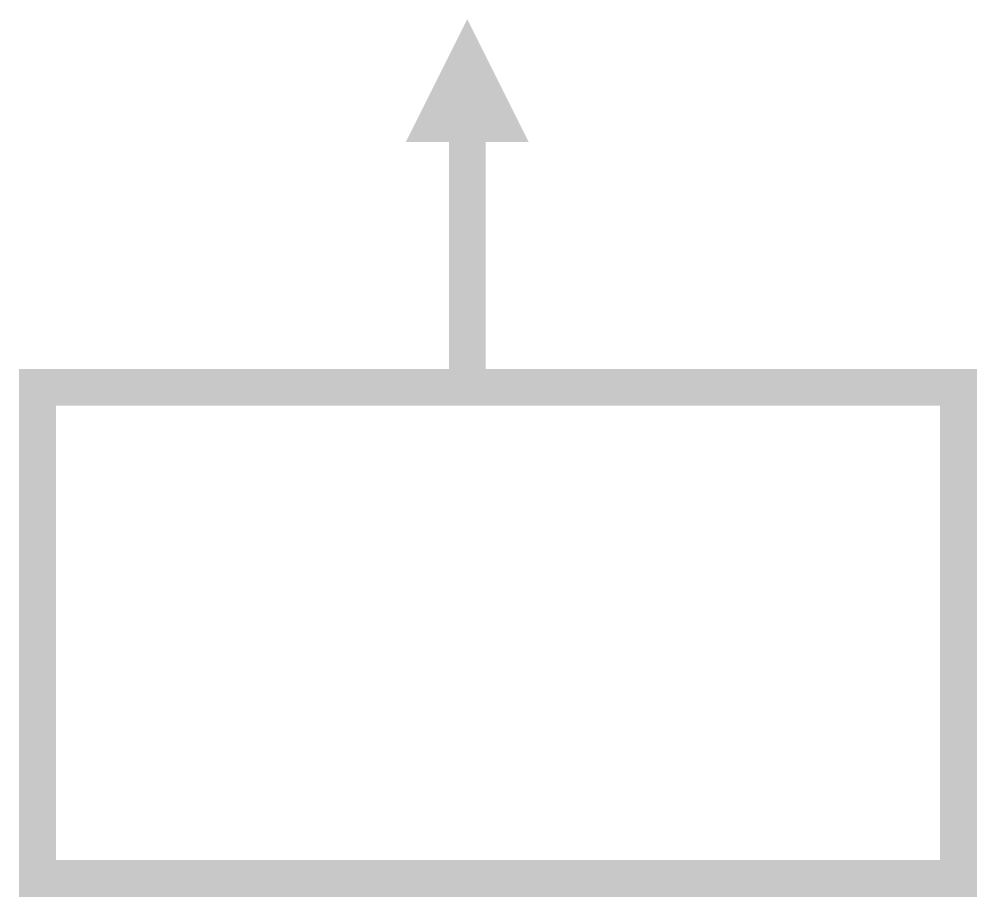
# Model space of a CAD drawing. Extents: x 3.85 to 11.65, y 0.35 to 7.5.
import ezdxf

# ---------------------------------------------------------------- set-up
doc = ezdxf.new("R2010")
doc.units = 0
doc.header["$MEASUREMENT"] = 0
doc.layers.get('0').update_dxf_attribs({"linetype": 'CONTINUOUS'})

msp = doc.modelspace()

# ---------------------------------------------------------------- linework, layer by layer
at = {"const_width": 0.3}
for points in [[(7.5, 7), (7.5, 4.5)], [(4, 0.5), (11.5, 0.5), (11.5, 4.5), (4, 4.5), (4, 0.5)]]:
    msp.add_lwpolyline(points, dxfattribs=at)
msp.add_solid([(7, 6.5), (8, 6.5), (7.5, 7.5)])

doc.saveas('drawing.dxf')
